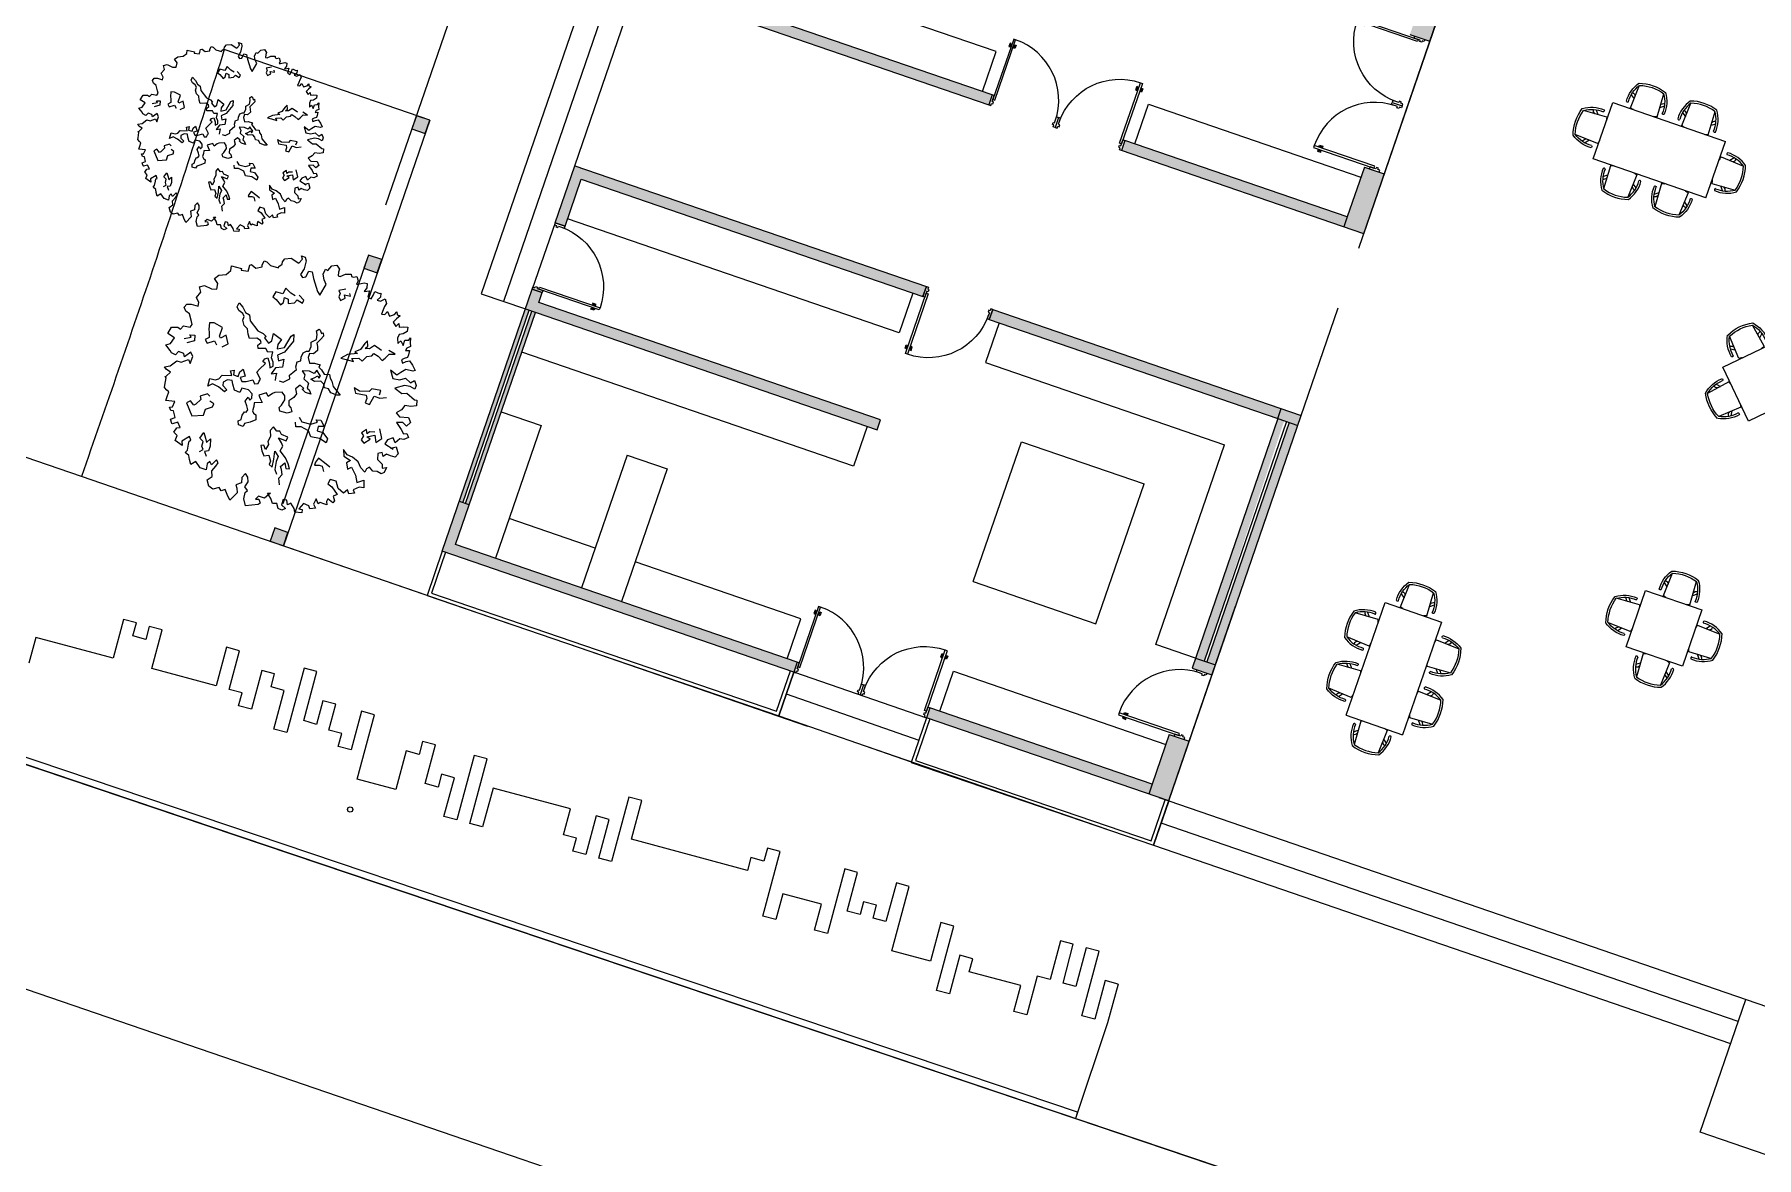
# Model space of a CAD drawing. Header units: metres. Extents: x -48 to 2360, y -1392 to 453.
# Drawn here: x 861.92 to 886.47, y -1278.27 to -1262.26 of the extents above; entities that cross this region are included whole.
import ezdxf

# ---------------------------------------------------------------- set-up
doc = ezdxf.new("R2010")
doc.units = ezdxf.units.M
doc.linetypes.add('ACAD_ISO02W100', pattern=[15, 12, -3])
doc.layers.get('0').update_dxf_attribs({"color": 200})
for name, color, linetype, lineweight, transparency in [('BAÑOS', 201, 'Continuous', 5, 0.7), ('caminos', 213, 'Continuous', 9, 0.5), ('JARDINERAS', 93, 'Continuous', 5, 0.4), ('PyV', 4, 'Continuous', 5, 0.3), ('SUELO', 231, 'Continuous', 5, 0.2)]:
    doc.layers.add(name, color=color, linetype=linetype, lineweight=lineweight, transparency=transparency)
for name, color, linetype, lineweight in [('ESTRUC', 9, 'Continuous', 18), ('MURETE', 31, 'Continuous', 13), ('MUROS', 31, 'Continuous', 9), ('proyecciones nuevas', 170, 'ACAD_ISO02W100', 13), ('TODO', 210, 'Continuous', 5)]:
    doc.layers.add(name, color=color, linetype=linetype, lineweight=lineweight)
doc.layers.add('Vegetación-h', color=7, linetype='Continuous', lineweight=5, true_color=0x5f7f00, transparency=0.5)
doc.layers.get('ESTRUC').off()

# ---------------------------------------------------------------- blocks, each defined once
blk = doc.blocks.new('A$C47781D45')
at = {"layer": 'PyV', "ltscale": 0.05}
for points in [[(0, 0.15), (0, 0), (0, 0), (0.03, 0), (0.03, 0.03), (0.05, 0.03), (0.05, 0.06), (0.03, 0.06), (0.03, 0.15)], [(1, 0.15), (1, 0), (1, 0), (0.97, 0), (0.97, 0.03), (0.95, 0.03), (0.95, 0.06), (0.97, 0.06), (0.97, 0.15)]]:
    blk.add_lwpolyline(points, close=True, dxfattribs=at)
blk = doc.blocks.new('A$C0EB300D3')
at = {"layer": 'PyV', "ltscale": 0.05}
for points in [[(0.017, 0.05), (0, 0.05), (0, 0), (0.017, 0)], [(0.072, 0.05), (0.09, 0.05), (0.09, 0), (0.072, 0)]]:
    blk.add_lwpolyline(points, close=True, dxfattribs=at)
for points in [[(0.03, 0.04), (0.017, 0.04), (0.017, 0.01), (0.03, 0.01)], [(0.06, 0.04), (0.072, 0.04), (0.072, 0.01), (0.06, 0.01)]]:
    blk.add_lwpolyline(points, dxfattribs=at)
blk = doc.blocks.new('A$C2C4F1FC9')
at = {"layer": 'PyV', "ltscale": 0.05}
blk.add_lwpolyline([(0.03, 0), (0.06, 0), (0.06, 0.91), (0.03, 0.91)], close=True, dxfattribs=at)
blk.add_blockref('A$C0EB300D3', (0, 0.79), dxfattribs=at)
blk = doc.blocks.new('A$C0F255765')
at = {"layer": 'PyV', "ltscale": 0.05}
for name, p in [('A$C2C4F1FC9', (0, 0.09)), ('A$C47781D45', (0, 0))]:
    blk.add_blockref(name, p, dxfattribs=at)
blk = doc.blocks.new('A$C20987058')
at = {"layer": 'PyV', "ltscale": 0.05}
blk.add_arc((0.06, 0.09), 0.91, 0.0001, 89.9998, dxfattribs=at)
blk.add_blockref('A$C0F255765', (0, 0), dxfattribs=at)
blk = doc.blocks.new('SILLA')
for p, q in [((478.621, 333.309), (478.64, 333.653)), ((479.021, 333.309), (479.003, 333.653)), ((478.572, 333.487), (478.629, 333.443)), ((479.071, 333.487), (479.014, 333.443))]:
    blk.add_line(p, q)
for centre, radius, start, end in [((478.995, 333.41), 0.46, 144.3343, 183.9715), ((478.995, 333.41), 0.43, 145.6187, 183.9715), ((478.821, 333.087), 0.624, 71.3205, 108.6795), ((478.821, 333.087), 0.594, 72.2576, 107.7424), ((478.648, 333.41), 0.43, 356.0285, 34.3813), ((478.648, 333.41), 0.46, 356.0285, 35.6657), ((478.551, 333.388), 0.0174, 214.4526, 333.4904), ((478.578, 333.465), 0.0569, 21.4004, 88.2071), ((479.065, 333.465), 0.0569, 91.7929, 158.5996), ((479.092, 333.388), 0.0174, 206.5096, 325.5474), ((478.821, 333.949), 0.67, 252.6383, 256.821), ((478.821, 333.949), 0.67, 283.179, 287.3617)]:
    blk.add_arc(centre, radius, start, end)
blk = doc.blocks.new('arb29')
at = {"layer": 'Vegetación-h', "linetype": 'Continuous'}
for points in [[(1.833, -0.001), (1.929, -0.073), (1.976, -0.118), (2.022, -0.099), (2.061, -0.145), (2.008, -0.196), (1.95, -0.203), (1.91, -0.281), (1.857, -0.222), (1.793, -0.275), (1.774, -0.339), (1.91, -0.373), (1.878, -0.373), (1.942, -0.326), (2.001, -0.411), (1.976, -0.47), (1.905, -0.477), (1.846, -0.47), (1.812, -0.517), (1.78, -0.47), (1.727, -0.504), (1.748, -0.587), (1.833, -0.626), (1.852, -0.679), (1.905, -0.653), (1.897, -0.73), (1.865, -0.764), (1.799, -0.751), (1.74, -0.764), (1.676, -0.73), (1.644, -0.764), (1.636, -0.815), (1.565, -0.778), (1.5, -0.706), (1.402, -0.672), (1.317, -0.666), (1.245, -0.613), (1.277, -0.698), (1.389, -0.725), (1.349, -0.778), (1.389, -0.855), (1.434, -0.81), (1.525, -0.9), (1.578, -0.991), (1.663, -0.927), (1.695, -1.031), (1.631, -1.044), (1.565, -1.11), (1.597, -1.148), (1.525, -1.182), (1.487, -1.135), (1.447, -1.201), (1.357, -1.161), (1.291, -1.071), (1.206, -1.076), (1.192, -1.148), (1.264, -1.169), (1.37, -1.246), (1.323, -1.286), (1.362, -1.345), (1.349, -1.377), (1.264, -1.35), (1.259, -1.39), (1.277, -1.435), (1.232, -1.435), (1.179, -1.435), (1.155, -1.462), (1.109, -1.403), (1.096, -1.488), (1.141, -1.533), (1.07, -1.566), (1.043, -1.533), (0.958, -1.526), (0.919, -1.619), (0.966, -1.611), (0.977, -1.658), (0.881, -1.683), (0.854, -1.637), (0.783, -1.579), (0.75, -1.619), (0.716, -1.56), (0.665, -1.566), (0.665, -1.645), (0.737, -1.677), (0.698, -1.717), (0.639, -1.709), (0.599, -1.651), (0.541, -1.67), (0.495, -1.611), (0.424, -1.552), (0.463, -1.539), (0.41, -1.637), (0.32, -1.637), (0.293, -1.69), (0.339, -1.677), (0.371, -1.722), (0.352, -1.749), (0.189, -1.826), (0.131, -1.741), (0.123, -1.651), (0.144, -1.611), (0.091, -1.573), (0.11, -1.494), (0.085, -1.43), (0.038, -1.39), (0.006, -1.462), (0.025, -1.539), (-0.039, -1.592), (-0.013, -1.632), (0.014, -1.69), (-0.047, -1.826), (-0.111, -1.762), (-0.164, -1.704), (-0.209, -1.741), (-0.255, -1.704), (-0.332, -1.755), (-0.398, -1.736), (-0.451, -1.658), (-0.398, -1.586), (-0.43, -1.515), (-0.398, -1.435), (-0.379, -1.377), (-0.417, -1.345), (-0.462, -1.435), (-0.502, -1.396), (-0.523, -1.443), (-0.51, -1.526), (-0.6, -1.526), (-0.691, -1.462), (-0.744, -1.526), (-0.783, -1.467), (-0.808, -1.416), (-0.874, -1.39), (-0.855, -1.35), (-0.867, -1.265), (-0.874, -1.22), (-0.855, -1.201), (-0.893, -1.156), (-0.972, -1.254), (-0.946, -1.312), (-1.063, -1.278), (-1.063, -1.201), (-1.122, -1.169), (-1.103, -1.097), (-1.057, -1.076), (-1.116, -1.018), (-1.18, -1.063), (-1.188, -1.063), (-1.225, -1.012), (-1.174, -0.967), (-1.225, -0.887), (-1.265, -0.895), (-1.297, -0.855), (-1.259, -0.836), (-1.252, -0.751), (-1.377, -0.783), (-1.377, -0.719), (-1.377, -0.653), (-1.414, -0.64), (-1.454, -0.613), (-1.462, -0.581), (-1.48, -0.477), (-1.499, -0.464), (-1.486, -0.451), (-1.448, -0.379), (-1.52, -0.36), (-1.552, -0.334), (-1.48, -0.294), (-1.414, -0.196), (-1.35, -0.196), (-1.265, -0.124), (-1.22, -0.171), (-1.22, -0.065), (-1.265, -0.014), (-1.331, -0.105), (-1.356, -0.065), (-1.435, -0.065), (-1.462, -0.124), (-1.526, -0.112), (-1.552, -0.086), (-1.637, -0.033), (-1.579, 0.007), (-1.552, 0.103), (-1.664, 0.129), (-1.643, 0.233), (-1.558, 0.26), (-1.513, 0.247), (-1.486, 0.305), (-1.39, 0.318), (-1.377, 0.364), (-1.403, 0.403), (-1.462, 0.494), (-1.526, 0.515), (-1.565, 0.56), (-1.545, 0.613), (-1.486, 0.632), (-1.382, 0.638), (-1.39, 0.691), (-1.448, 0.749), (-1.414, 0.84), (-1.454, 0.906), (-1.395, 0.946), (-1.284, 0.933), (-1.212, 0.957), (-1.225, 1.037), (-1.292, 1.088), (-1.252, 1.154), (-1.154, 1.199), (-1.108, 1.271), (-1.122, 1.337), (-0.978, 1.35), (-0.972, 1.324), (-0.874, 1.343), (-0.874, 1.382), (-0.88, 1.433), (-0.861, 1.447), (-0.855, 1.447), (-0.783, 1.422), (-0.704, 1.467), (-0.712, 1.492), (-0.704, 1.558), (-0.664, 1.558), (-0.6, 1.526), (-0.483, 1.532), (-0.483, 1.552), (-0.451, 1.598), (-0.457, 1.63), (-0.438, 1.683), (-0.353, 1.721), (-0.228, 1.688), (-0.196, 1.76), (-0.228, 1.8), (-0.17, 1.8), (-0.143, 1.755), (-0.13, 1.636), (-0.151, 1.545), (-0.111, 1.513), (-0.071, 1.539), (-0.058, 1.63), (-0.007, 1.636), (0.038, 1.552), (0.157, 1.396), (0.203, 1.356), (0.24, 1.532), (0.189, 1.585), (0.15, 1.656), (0.157, 1.734), (0.195, 1.728)], [(0.195, 1.728), (0.227, 1.806), (0.293, 1.838), (0.346, 1.8), (0.346, 1.755), (0.359, 1.702), (0.392, 1.702), (0.45, 1.76), (0.528, 1.787), (0.541, 1.755), (0.573, 1.755), (0.613, 1.779), (0.652, 1.728), (0.645, 1.675), (0.671, 1.683), (0.743, 1.728), (0.788, 1.734), (0.801, 1.675), (0.783, 1.611), (0.854, 1.649), (0.86, 1.552), (0.913, 1.545), (0.926, 1.611), (0.926, 1.662), (0.998, 1.656), (1.017, 1.67), (1.03, 1.611), (0.998, 1.558), (1.049, 1.558), (1.102, 1.611), (1.141, 1.558), (1.128, 1.505), (1.128, 1.454), (1.121, 1.388), (1.168, 1.401), (1.192, 1.454), (1.24, 1.401), (1.298, 1.447), (1.317, 1.492), (1.336, 1.454), (1.381, 1.454), (1.349, 1.396), (1.317, 1.337), (1.376, 1.29), (1.402, 1.343), (1.421, 1.297), (1.48, 1.324), (1.538, 1.337), (1.551, 1.278), (1.506, 1.225), (1.453, 1.199), (1.453, 1.14), (1.48, 1.069), (1.506, 1.122), (1.559, 1.069), (1.559, 1.148), (1.61, 1.167), (1.623, 1.207), (1.644, 1.135), (1.663, 1.088), (1.623, 1.05), (1.617, 1.01), (1.668, 1.029), (1.676, 0.965), (1.676, 0.925), (1.636, 0.899), (1.604, 0.866), (1.636, 0.827), (1.676, 0.866), (1.716, 0.893), (1.78, 0.848), (1.838, 0.789), (1.812, 0.768), (1.708, 0.755), (1.655, 0.696), (1.617, 0.638), (1.506, 0.677), (1.578, 0.574), (1.676, 0.592), (1.748, 0.638), (1.833, 0.6), (1.878, 0.651), (1.923, 0.592), (1.923, 0.534), (1.846, 0.547), (1.767, 0.534), (1.65, 0.456), (1.767, 0.417), (1.833, 0.443), (1.969, 0.39), (2.001, 0.398), (2.022, 0.318), (1.95, 0.281), (1.865, 0.267), (1.838, 0.196), (1.78, 0.129), (1.846, 0.09), (1.969, 0.124), (2.022, 0.065), (1.982, -0.001), (1.918, 0.031), (1.833, -0.001)], [(0.528, 1.559), (0.437, 1.507), (0.469, 1.475), (0.469, 1.422), (0.508, 1.382), (0.561, 1.435), (0.535, 1.475), (0.619, 1.487), (0.6, 1.52)], [(-0.124, 1.233), (-0.195, 1.246), (-0.286, 1.291), (-0.3, 1.2), (-0.404, 1.194), (-0.424, 1.115), (-0.365, 1.096), (-0.281, 1.044), (-0.254, 1.089), (-0.261, 1.161), (-0.202, 1.155), (-0.182, 1.096), (-0.104, 1.135), (-0.078, 1.187), (0.007, 1.167), (0.013, 1.214), (-0.072, 1.259)], [(0.059, 0.013), (0.118, 0.013), (0.189, 0.091), (0.17, 0.137), (0.202, 0.189), (0.235, 0.248), (0.215, 0.28), (0.209, 0.352), (0.254, 0.384), (0.241, 0.436), (0.248, 0.502), (0.287, 0.541), (0.32, 0.554), (0.326, 0.626), (0.306, 0.685), (0.365, 0.744), (0.352, 0.815), (0.326, 0.861), (0.352, 0.894), (0.372, 0.887), (0.404, 0.848), (0.424, 0.867), (0.444, 0.822), (0.424, 0.769), (0.385, 0.697), (0.411, 0.652), (0.431, 0.6), (0.392, 0.535), (0.34, 0.522), (0.34, 0.463), (0.385, 0.391), (0.451, 0.418), (0.535, 0.418), (0.528, 0.384), (0.574, 0.359), (0.633, 0.313), (0.705, 0.332), (0.73, 0.286), (0.769, 0.254), (0.809, 0.189), (0.946, 0.104), (0.9, 0.091), (0.809, 0.091), (0.757, 0.137), (0.698, 0.13), (0.672, 0.175), (0.619, 0.202), (0.535, 0.17), (0.476, 0.182), (0.515, 0.215), (0.555, 0.261), (0.58, 0.234), (0.594, 0.268), (0.515, 0.332), (0.496, 0.274), (0.417, 0.286), (0.32, 0.254), (0.372, 0.215), (0.378, 0.157), (0.463, 0.118), (0.469, 0.046), (0.503, 0.032), (0.548, -0.02), (0.463, -0.02), (0.404, 0.007), (0.424, 0.026), (0.359, 0.052), (0.313, -0.02), (0.352, -0.079), (0.333, -0.144), (0.281, -0.209), (0.3, -0.274), (0.34, -0.294), (0.372, -0.346), (0.313, -0.385), (0.209, -0.392), (0.183, -0.346), (0.202, -0.306), (0.222, -0.215), (0.202, -0.163), (0.15, -0.124), (0.052, -0.163), (0.027, -0.19), (-0.02, -0.249), (-0.059, -0.209), (-0.15, -0.274), (-0.118, -0.313), (-0.072, -0.359), (-0.176, -0.399), (-0.163, -0.451), (-0.163, -0.515), (-0.137, -0.542), (-0.098, -0.555), (-0.078, -0.62), (-0.143, -0.678), (-0.209, -0.724), (-0.215, -0.771), (-0.286, -0.771), (-0.306, -0.718), (-0.274, -0.685), (-0.281, -0.62), (-0.267, -0.567), (-0.241, -0.562), (-0.229, -0.522), (-0.261, -0.476), (-0.306, -0.418), (-0.286, -0.353), (-0.248, -0.385), (-0.229, -0.346), (-0.248, -0.288), (-0.313, -0.249), (-0.411, -0.261), (-0.417, -0.326), (-0.502, -0.32), (-0.554, -0.249), (-0.58, -0.202), (-0.646, -0.215), (-0.691, -0.268), (-0.678, -0.313), (-0.606, -0.353), (-0.626, -0.392), (-0.73, -0.353), (-0.828, -0.34), (-0.88, -0.392), (-0.887, -0.281), (-0.808, -0.274), (-0.763, -0.242), (-0.737, -0.177), (-0.606, -0.138), (-0.646, -0.079), (-0.599, -0.052), (-0.587, -0.118), (-0.515, -0.118), (-0.515, -0.052), (-0.483, 0), (-0.424, -0.085), (-0.483, -0.124), (-0.443, -0.17), (-0.385, -0.15), (-0.3, -0.098), (-0.261, -0.144), (-0.215, -0.124), (-0.209, -0.085), (-0.202, -0.052), (-0.286, 0.026), (-0.261, 0.078), (-0.209, 0.182), (-0.254, 0.195), (-0.241, 0.241), (-0.202, 0.268), (-0.156, 0.202), (-0.13, 0.143), (-0.091, 0.182), (-0.111, 0.234), (-0.156, 0.286), (-0.163, 0.372), (-0.229, 0.345), (-0.274, 0.384), (-0.378, 0.352), (-0.397, 0.391), (-0.365, 0.443), (-0.385, 0.47), (-0.443, 0.483), (-0.542, 0.443), (-0.58, 0.495), (-0.613, 0.567), (-0.672, 0.593), (-0.717, 0.658), (-0.717, 0.717), (-0.75, 0.75), (-0.815, 0.769), (-0.855, 0.815), (-0.848, 0.874), (-0.776, 0.835), (-0.717, 0.776), (-0.652, 0.763), (-0.613, 0.685), (-0.463, 0.587), (-0.378, 0.574), (-0.326, 0.547), (-0.339, 0.522), (-0.261, 0.47), (-0.229, 0.515), (-0.241, 0.626), (-0.104, 0.581), (-0.13, 0.495), (-0.118, 0.436), (-0.026, 0.489), (0.007, 0.672), (0.039, 0.704), (0.065, 0.613), (-0.007, 0.424), (-0.084, 0.352), (-0.046, 0.28), (0.02, 0.326), (0.039, 0.215), (-0.052, 0.17), (-0.084, 0.071), (-0.013, 0.104), (-0.007, 0.039), (0, 0)], [(1.291, 0.901), (1.174, 0.933), (1.122, 0.867), (1.063, 0.848), (1.089, 0.894), (1.057, 0.965), (1.037, 0.919), (1.004, 0.815), (0.939, 0.756), (0.985, 0.75), (0.855, 0.685), (0.782, 0.606), (0.861, 0.613), (0.966, 0.62), (0.932, 0.652), (1.024, 0.692), (1.082, 0.665), (1.122, 0.75), (1.187, 0.783), (1.206, 0.822), (1.272, 0.808), (1.35, 0.769), (1.376, 0.815), (1.415, 0.887), (1.494, 0.913), (1.39, 0.933)], [(-0.87, 0.204), (-0.804, 0.27), (-0.87, 0.379), (-0.935, 0.314), (-0.956, 0.336), (-0.956, 0.467), (-1.089, 0.488), (-1.154, 0.467), (-1.132, 0.379), (-1.11, 0.336), (-1.089, 0.27), (-1.132, 0.226), (-1.089, 0.183), (-1.001, 0.248), (-0.956, 0.204)], [(1.472, 0.291), (1.472, 0.357), (1.341, 0.336), (1.319, 0.291), (1.188, 0.248), (1.1, 0.27), (1.144, 0.204), (1.297, 0.226), (1.319, 0.183), (1.319, 0.117), (1.384, 0.117), (1.407, 0.248), (1.494, 0.248), (1.582, 0.291)], [(-1.422, 0.137), (-1.331, 0.189), (-1.363, 0.215), (-1.291, 0.234), (-1.272, 0.157), (-1.363, 0.091)], [(1.585, -0.229), (1.513, -0.249), (1.487, -0.288), (1.461, -0.235), (1.408, -0.301), (1.447, -0.333), (1.435, -0.399), (1.487, -0.431), (1.553, -0.346), (1.501, -0.333), (1.598, -0.274), (1.644, -0.365), (1.709, -0.281), (1.637, -0.163)], [(0.496, -0.385), (0.555, -0.431), (0.685, -0.424), (0.764, -0.365), (0.737, -0.34), (0.802, -0.32), (0.874, -0.392), (0.796, -0.418), (0.802, -0.483), (0.887, -0.476), (0.978, -0.542), (0.978, -0.601), (0.868, -0.574), (0.744, -0.594), (0.685, -0.522), (0.567, -0.503), (0.496, -0.529), (0.469, -0.47)], [(-0.804, -0.519), (-0.848, -0.496), (-0.935, -0.562), (-0.913, -0.605), (-0.956, -0.693), (-0.979, -0.715), (-1.044, -0.671), (-1.089, -0.715), (-0.956, -0.869), (-0.804, -0.803), (-0.804, -0.715), (-0.717, -0.65), (-0.717, -0.605), (-0.782, -0.584)], [(0.548, -1.384), (0.508, -1.298), (0.535, -1.234), (0.503, -1.168), (0.476, -1.136), (0.515, -1.064), (0.555, -1.136), (0.607, -1.123), (0.567, -1.064), (0.503, -0.992), (0.398, -0.927), (0.411, -0.848), (0.378, -0.809), (0.313, -0.757), (0.431, -0.764), (0.437, -0.705), (0.34, -0.698), (0.3, -0.66), (0.261, -0.678), (0.195, -0.633), (0.17, -0.698), (0.202, -0.776), (0.189, -0.855), (0.209, -0.894), (0.195, -0.973), (0.15, -0.927), (0.111, -0.946), (0.15, -1.012), (0.202, -1.07), (0.267, -1.037), (0.313, -1.109), (0.313, -1.161), (0.365, -1.181), (0.352, -1.064), (0.326, -0.953), (0.398, -1.012), (0.392, -1.089), (0.411, -1.2), (0.456, -1.259)], [(1.144, -0.912), (1.078, -0.89), (0.947, -0.846), (0.926, -0.912), (0.926, -0.956), (0.991, -0.934), (1.034, -0.934), (1.078, -1)], [(-0.685, -1.311), (-0.646, -1.266), (-0.678, -1.227), (-0.685, -1.161), (-0.744, -1.129), (-0.717, -1.037), (-0.665, -1.103), (-0.633, -1.155), (-0.599, -1.089), (-0.567, -1.188), (-0.567, -1.259), (-0.619, -1.286), (-0.574, -1.345)]]:
    blk.add_lwpolyline(points, dxfattribs=at)

msp = doc.modelspace()

# ---------------------------------------------------------------- hatches: boundary and pattern name
at = {"layer": 'MUROS', "ltscale": 7, "transparency": 33554687}
h = msp.add_hatch(color=256, dxfattribs=at)
h.dxf.hatch_style = 1
h.paths.add_polyline_path([(910.52, -1244.077), (910.412, -1244.392), (912.256, -1245.026), (912.343, -1244.772), (912.721, -1244.902), (912.634, -1245.156), (920.39, -1247.823), (920.477, -1247.569), (920.856, -1247.699), (920.768, -1247.953), (926.299, -1249.855), (926.407, -1249.54)])
h.paths.add_polyline_path([(910.52, -1244.077), (910.331, -1244.012), (910.223, -1244.327), (910.412, -1244.392)])
h.paths.add_polyline_path([(912.721, -1244.902), (912.343, -1244.772), (912.256, -1245.026), (912.634, -1245.156)], flags=17)
h.paths.add_polyline_path([(912.256, -1245.026), (912.213, -1245.151), (912.591, -1245.281), (912.634, -1245.156)], flags=17)
h.paths.add_polyline_path([(920.822, -1247.798), (920.443, -1247.67), (920.39, -1247.823), (920.768, -1247.953)], flags=17)
h.paths.add_polyline_path([(920.768, -1247.953), (920.39, -1247.823), (920.347, -1247.948), (920.726, -1248.078)], flags=17)
h.paths.add_polyline_path([(920.856, -1247.699), (920.477, -1247.569), (920.443, -1247.67), (920.822, -1247.798)], flags=17)
h.paths.add_polyline_path([(929.025, -1250.544), (928.646, -1250.414), (928.516, -1250.792), (928.895, -1250.922)])
h.paths.add_polyline_path([(908.802, -1249.073), (908.613, -1249.008), (908.548, -1249.197), (908.737, -1249.262)])
h.paths.add_polyline_path([(910.247, -1252.099), (909.869, -1251.969), (909.739, -1252.347), (910.117, -1252.477)])
h.paths.add_polyline_path([(918.381, -1254.896), (918.003, -1254.766), (917.873, -1255.144), (918.251, -1255.274)])
h.paths.add_polyline_path([(926.191, -1257.617), (926.061, -1257.995), (926.439, -1258.125), (926.569, -1257.747)])
h.paths.add_polyline_path([(907.75, -1259.359), (907.372, -1259.229), (907.242, -1259.607), (907.62, -1259.738)])
h.paths.add_polyline_path([(907.62, -1259.738), (907.242, -1259.607), (907.112, -1259.986), (907.49, -1260.116)])
h.paths.add_polyline_path([(905.503, -1258.975), (905.22, -1258.877), (905.122, -1259.161), (904.292, -1261.576), (904.576, -1261.673)])
h.paths.add_polyline_path([(915.885, -1262.156), (915.507, -1262.026), (915.376, -1262.404), (915.755, -1262.534)])
h.paths.add_polyline_path([(915.755, -1262.534), (915.376, -1262.404), (915.246, -1262.783), (915.625, -1262.913)])
h.paths.add_polyline_path([(924.017, -1264.953), (923.639, -1264.823), (923.509, -1265.201), (923.887, -1265.331)])
h.paths.add_polyline_path([(923.887, -1265.331), (923.509, -1265.201), (923.379, -1265.579), (923.757, -1265.709)])
h.paths.add_polyline_path([(932.02, -1268.127), (931.642, -1267.997), (931.512, -1268.375), (931.89, -1268.506)])
h.paths.add_polyline_path([(939.219, -1268.271), (938.923, -1268.223), (936.723, -1281.869), (936.718, -1281.901, -0.013574), (937.024, -1281.889)])
h.paths.add_polyline_path([(936.833, -1258.882), (936.549, -1258.784), (933.917, -1266.437), (934.201, -1266.535)])
h.paths.add_polyline_path([(902.461, -1267.822), (902.178, -1267.724), (900.877, -1271.507), (901.161, -1271.605)])
h.paths.add_polyline_path([(905.251, -1266.627), (904.873, -1266.497), (904.743, -1266.875), (905.121, -1267.006)])
h.paths.add_polyline_path([(913.386, -1269.424), (913.007, -1269.294), (912.877, -1269.672), (913.256, -1269.803)])
h.paths.add_polyline_path([(902.829, -1273.671), (902.451, -1273.541), (902.321, -1273.919), (902.699, -1274.049)])
h.paths.add_polyline_path([(910.964, -1276.468), (910.585, -1276.338), (910.455, -1276.716), (910.834, -1276.846)])
h.paths.add_polyline_path([(900.326, -1280.953), (899.947, -1280.823), (899.817, -1281.201), (900.196, -1281.331)])
h.paths.add_polyline_path([(908.46, -1283.75), (908.082, -1283.62), (907.952, -1283.998), (908.33, -1284.128)])
h.paths.add_polyline_path([(916.593, -1286.546), (916.214, -1286.416), (916.084, -1286.794), (916.463, -1286.924)])
h.paths.add_polyline_path([(919.096, -1279.264), (918.718, -1279.134), (918.588, -1279.513), (918.966, -1279.643)])
h.paths.add_polyline_path([(927.229, -1282.061), (926.851, -1281.931), (926.721, -1282.309), (927.099, -1282.439)])
h.paths.add_polyline_path([(924.725, -1289.342), (924.347, -1289.212), (924.217, -1289.591), (924.595, -1289.721)])
h.paths.add_polyline_path([(929.651, -1275.017), (929.273, -1274.887), (929.143, -1275.265), (929.521, -1275.395)])
h.paths.add_polyline_path([(921.518, -1272.221), (921.14, -1272.091), (921.01, -1272.469), (921.388, -1272.599)])
h.paths.add_polyline_path([(888.308, -1276.385), (888.21, -1276.669), (890.385, -1277.417), (890.483, -1277.133)])
h.paths.add_polyline_path([(878.384, -1272.338), (878.313, -1272.314), (878.313, -1272.314), (878.23, -1272.285), (877.944, -1273.139), (878.092, -1273.19)])
h.paths.add_polyline_path([(878.23, -1272.285), (878.172, -1272.265), (878.101, -1272.241), (877.857, -1272.95), (877.808, -1273.092), (877.944, -1273.139)])
h.paths.add_polyline_path([(874.689, -1271.861), (874.64, -1272.003), (877.808, -1273.092), (877.857, -1272.95)])
h.paths.add_polyline_path([(878.758, -1271.251), (878.595, -1271.195), (878.547, -1271.337), (878.709, -1271.393)])
h.paths.add_polyline_path([(878.595, -1271.195), (878.475, -1271.153), (878.426, -1271.295), (878.547, -1271.337)])
h.paths.add_polyline_path([(879.74, -1267.769), (879.649, -1267.738), (879.648, -1267.74), (878.475, -1271.153), (878.595, -1271.195)])
h.paths.add_polyline_path([(879.933, -1267.836), (879.81, -1267.793), (878.635, -1271.209), (878.758, -1271.251)])
h.paths.add_polyline_path([(879.981, -1267.695), (879.787, -1267.629), (879.74, -1267.769), (879.933, -1267.836)])
h.paths.add_polyline_path([(879.787, -1267.629), (879.697, -1267.598), (879.649, -1267.738), (879.74, -1267.769)])
h.paths.add_polyline_path([(881.164, -1264.253), (881.094, -1264.229), (881.094, -1264.229), (880.952, -1264.18), (880.941, -1264.176), (880.656, -1265.03), (880.872, -1265.104)])
h.paths.add_polyline_path([(880.941, -1264.176), (880.881, -1264.156), (880.637, -1264.865), (880.588, -1265.007), (880.656, -1265.03)])
h.paths.add_polyline_path([(881.977, -1261.889), (881.734, -1261.805), (881.576, -1262.28), (881.815, -1262.362)])
h.paths.add_polyline_path([(881.734, -1261.805), (881.694, -1261.791), (881.58, -1262.122), (881.531, -1262.264), (881.576, -1262.28)])
h = msp.add_hatch(color=256, dxfattribs=at)
h.dxf.hatch_style = 1
h.paths.add_polyline_path([(883.619, -1257.113), (883.336, -1257.016), (883.287, -1257.158), (883.173, -1257.489), (883.457, -1257.586)])
h.paths.add_polyline_path([(883.296, -1257.531), (883.173, -1257.489), (881.694, -1261.791), (881.817, -1261.834)])
h.paths.add_polyline_path([(883.457, -1257.586), (883.334, -1257.544), (881.854, -1261.847), (881.977, -1261.889)])
h.paths.add_polyline_path([(877.611, -1263.824), (877.469, -1263.775), (877.42, -1263.917), (880.588, -1265.007), (880.637, -1264.865)])
h.paths.add_polyline_path([(871.216, -1252.849), (871.027, -1252.784), (870.962, -1252.973), (871.151, -1253.038)])
h.paths.add_polyline_path([(869.763, -1257.076), (869.574, -1257.011), (869.509, -1257.2), (869.698, -1257.265)])
h.paths.add_polyline_path([(868.534, -1260.65), (868.344, -1260.585), (868.279, -1260.774), (868.469, -1260.839)])
h.paths.add_polyline_path([(867.558, -1263.487), (867.369, -1263.422), (867.304, -1263.611), (867.493, -1263.676)])
h.paths.add_polyline_path([(866.875, -1265.473), (866.686, -1265.408), (866.621, -1265.597), (866.81, -1265.662)])
h.paths.add_polyline_path([(865.538, -1269.363), (865.349, -1269.298), (865.283, -1269.487), (865.473, -1269.552)])
h = msp.add_hatch(color=256, dxfattribs=at)
h.dxf.hatch_style = 1
h.paths.add_polyline_path([(875.584, -1266.183), (875.535, -1266.325), (879.648, -1267.74), (879.697, -1267.598)])
h.paths.add_polyline_path([(870.707, -1261.451), (870.903, -1260.883), (870.761, -1260.834), (870.517, -1261.544), (875.529, -1263.267), (875.578, -1263.125)])
h.paths.add_polyline_path([(875.535, -1259.251), (875.584, -1259.109), (875.442, -1259.06), (875.393, -1259.202), (871.894, -1257.999), (871.943, -1257.857), (871.801, -1257.808), (871.704, -1258.092), (876.716, -1259.815), (876.764, -1259.673)])
h = msp.add_hatch(color=256, dxfattribs=at)
h.dxf.hatch_style = 1
h.paths.add_polyline_path([(868.122, -1268.969), (867.981, -1268.92), (867.737, -1269.629), (872.749, -1271.352), (872.797, -1271.211), (867.927, -1269.536)])
h.paths.add_polyline_path([(869.114, -1266.084), (869.163, -1265.942), (869.021, -1265.894), (868.924, -1266.177), (873.936, -1267.901), (873.984, -1267.759)])
h.paths.add_polyline_path([(869.065, -1266.226), (869.013, -1266.208), (868.07, -1268.951), (868.122, -1268.969)])
h.paths.add_polyline_path([(868.976, -1266.195), (868.924, -1266.177), (867.981, -1268.92), (868.033, -1268.938)])
h.paths.add_polyline_path([(869.626, -1264.135), (869.346, -1264.948), (869.488, -1264.997), (869.719, -1264.325), (874.589, -1266), (874.638, -1265.858)])

# ---------------------------------------------------------------- linework, layer by layer
at = {"layer": 'BAÑOS', "ltscale": 7, "transparency": 33554508}
for points in [[(875.436, -1263.076), (875.631, -1262.509), (873.267, -1261.696)], [(877.611, -1263.824), (877.806, -1263.257), (880.832, -1264.297)], [(874.447, -1265.951), (874.252, -1266.519), (869.524, -1264.893)], [(875.677, -1266.374), (875.482, -1266.941), (878.886, -1268.112)], [(873.794, -1267.852), (873.599, -1268.419), (868.87, -1266.794)], [(868.578, -1267.645), (869.145, -1267.84), (868.495, -1269.731)], [(875.307, -1270.064), (875.993, -1268.069)], [(875.993, -1268.069), (877.742, -1268.67)], [(878.475, -1271.153), (877.907, -1270.958), (878.886, -1268.112)], [(870.374, -1268.262), (869.724, -1270.154)], [(870.374, -1268.262), (870.942, -1268.458), (870.291, -1270.349)], [(875.307, -1270.064), (877.056, -1270.666), (877.742, -1268.67)], [(869.919, -1269.586), (868.69, -1269.164)], [(872.656, -1271.162), (872.851, -1270.594), (870.487, -1269.781)], [(874.831, -1271.91), (875.026, -1271.342), (878.052, -1272.383)]]:
    msp.add_lwpolyline(points, dxfattribs=at)
at = {"layer": 'BAÑOS', "transparency": 33554508}
for points in [[(885.749, -1264.595), (884.143, -1264.037), (884.422, -1263.234)], [(884.422, -1263.234), (886.028, -1263.792)], [(885.749, -1264.595), (886.028, -1263.792)], [(885.989, -1267.009), (886.754, -1266.639), (887.125, -1267.404), (886.359, -1267.774), (885.989, -1267.009)], [(884.89, -1270.188), (885.693, -1270.467), (885.414, -1271.27), (884.611, -1270.991), (884.89, -1270.188)], [(880.621, -1271.966), (881.179, -1270.36), (881.982, -1270.639)], [(881.982, -1270.639), (881.424, -1272.245)], [(880.621, -1271.966), (881.424, -1272.245)]]:
    msp.add_lwpolyline(points, dxfattribs=at)
at = {"layer": 'caminos', "transparency": 33554559}
msp.add_line((867.521, -1270.259), (862.594, -1268.565), dxfattribs=at)
msp.add_lwpolyline([(862.594, -1268.565), (844.444, -1262.335)], dxfattribs=at)
at = {"layer": 'caminos', "ltscale": 7, "transparency": 33554559}
for points in [[(867.558, -1263.487), (864.631, -1262.481)], [(867.558, -1263.487), (865.473, -1269.552)], [(867.737, -1269.629), (867.521, -1270.259)]]:
    msp.add_lwpolyline(points, dxfattribs=at)
msp.add_open_spline([(864.631, -1262.481), (864.304, -1263.501), (863.647, -1265.543), (862.945, -1267.558), (862.594, -1268.565)], degree=3, knots=[11.855535, 11.855535, 11.855535, 11.855535, 15.058414, 18.260994, 18.260994, 18.260994, 18.260994], dxfattribs=at)
at = {"layer": 'JARDINERAS', "transparency": 33554559, "flags": 128}
for points in [[(876.793, -1277.624), (804.16, -1253.121), (736.81, -1255.02)], [(863.194, -1270.603), (863.045, -1271.154)], [(863.377, -1270.652), (863.194, -1270.603)], [(863.328, -1270.836), (863.377, -1270.652)], [(863.561, -1270.702), (863.512, -1270.886)], [(863.745, -1270.751), (863.561, -1270.702)], [(863.597, -1271.303), (863.745, -1270.751)], [(861.942, -1270.858), (861.843, -1271.225)], [(863.045, -1271.154), (861.942, -1270.858)], [(863.512, -1270.886), (863.328, -1270.836)], [(864.662, -1270.998), (864.516, -1271.55)], [(864.846, -1271.048), (864.662, -1270.998)], [(864.7, -1271.6), (864.846, -1271.048)], [(864.516, -1271.55), (863.597, -1271.303)], [(865.767, -1271.296), (865.52, -1272.215)], [(865.951, -1271.345), (865.767, -1271.296)], [(865.164, -1271.331), (865.018, -1271.883)], [(865.348, -1271.38), (865.164, -1271.331)], [(865.301, -1271.565), (865.348, -1271.38)], [(865.763, -1272.045), (865.951, -1271.345)], [(864.884, -1271.649), (864.7, -1271.6)], [(864.834, -1271.833), (864.884, -1271.649)], [(865.485, -1271.614), (865.301, -1271.565)], [(865.336, -1272.166), (865.485, -1271.614)], [(866.036, -1271.763), (865.945, -1272.102)], [(866.22, -1271.812), (866.036, -1271.763)], [(865.018, -1271.883), (864.834, -1271.833)], [(865.945, -1272.102), (865.763, -1272.045)], [(866.121, -1272.18), (866.22, -1271.812)], [(866.588, -1271.911), (866.439, -1272.463)], [(866.524, -1272.88), (866.771, -1271.96)], [(866.771, -1271.96), (866.588, -1271.911)], [(865.52, -1272.215), (865.336, -1272.166)], [(866.305, -1272.229), (866.121, -1272.18)], [(866.255, -1272.413), (866.305, -1272.229)], [(866.439, -1272.463), (866.255, -1272.413)], [(867.224, -1272.477), (867.075, -1273.028)], [(867.408, -1272.526), (867.224, -1272.477)], [(867.457, -1272.342), (867.408, -1272.526)], [(867.641, -1272.392), (867.457, -1272.342)], [(867.493, -1272.943), (867.641, -1272.392)], [(868.193, -1272.54), (867.945, -1273.459)], [(868.377, -1272.59), (868.193, -1272.54)], [(868.129, -1273.509), (868.377, -1272.59)], [(867.075, -1273.028), (866.524, -1272.88)], [(867.677, -1272.993), (867.493, -1272.943)], [(867.726, -1272.809), (867.677, -1272.993)], [(867.91, -1272.858), (867.726, -1272.809)], [(867.761, -1273.41), (867.91, -1272.858)], [(868.461, -1273.007), (868.313, -1273.558)], [(869.564, -1273.304), (868.461, -1273.007)], [(870.399, -1273.134), (870.151, -1274.053)], [(870.583, -1273.184), (870.399, -1273.134)], [(870.434, -1273.735), (870.583, -1273.184)], [(867.945, -1273.459), (867.761, -1273.41)], [(869.465, -1273.672), (869.564, -1273.304)], [(869.932, -1273.403), (869.784, -1273.954)], [(870.116, -1273.452), (869.932, -1273.403)], [(869.967, -1274.004), (870.116, -1273.452)], [(869.649, -1273.721), (869.465, -1273.672)], [(869.6, -1273.905), (869.649, -1273.721)], [(872.089, -1274.181), (870.434, -1273.735)], [(869.784, -1273.954), (869.6, -1273.905)], [(870.151, -1274.053), (869.967, -1274.004)], [(872.138, -1273.997), (872.089, -1274.181)], [(872.322, -1274.046), (872.138, -1273.997)], [(872.308, -1274.831), (872.555, -1273.912)], [(872.372, -1273.862), (872.322, -1274.046)], [(872.555, -1273.912), (872.372, -1273.862)], [(873.475, -1274.159), (873.227, -1275.079)], [(873.658, -1274.209), (873.475, -1274.159)], [(873.51, -1274.76), (873.658, -1274.209)], [(874.21, -1274.357), (874.061, -1274.909)], [(874.146, -1275.326), (874.394, -1274.407)], [(874.394, -1274.407), (874.21, -1274.357)], [(872.591, -1274.513), (872.492, -1274.881)], [(873.142, -1274.661), (872.591, -1274.513)], [(873.043, -1275.029), (873.142, -1274.661)], [(873.743, -1274.626), (873.694, -1274.81)], [(873.927, -1274.675), (873.743, -1274.626)], [(873.878, -1274.859), (873.927, -1274.675)], [(872.492, -1274.881), (872.308, -1274.831)], [(873.694, -1274.81), (873.51, -1274.76)], [(874.061, -1274.909), (873.878, -1274.859)], [(874.846, -1274.923), (874.698, -1275.474)], [(874.783, -1275.892), (875.03, -1274.972)], [(875.03, -1274.972), (874.846, -1274.923)], [(873.227, -1275.079), (873.043, -1275.029)], [(876.548, -1275.184), (876.402, -1275.736)], [(876.732, -1275.233), (876.548, -1275.184)], [(876.586, -1275.786), (876.732, -1275.233)], [(874.698, -1275.474), (874.146, -1275.326)], [(875.115, -1275.39), (874.967, -1275.941)], [(875.299, -1275.439), (875.115, -1275.39)], [(875.249, -1275.623), (875.299, -1275.439)], [(876.916, -1275.283), (876.77, -1275.835)], [(876.854, -1276.252), (877.1, -1275.332)], [(877.1, -1275.332), (876.916, -1275.283)], [(875.985, -1275.821), (875.249, -1275.623)], [(876.218, -1275.687), (876.07, -1276.238)], [(876.402, -1275.736), (876.218, -1275.687)], [(874.967, -1275.941), (874.783, -1275.892)], [(875.886, -1276.189), (875.985, -1275.821)], [(876.77, -1275.835), (876.586, -1275.786)], [(877.371, -1275.8), (877.222, -1276.351), (876.762, -1277.715)], [(877.187, -1275.75), (877.038, -1276.302)], [(877.371, -1275.8), (877.187, -1275.75)], [(876.07, -1276.238), (875.886, -1276.189)], [(877.038, -1276.302), (876.854, -1276.252)], [(876.793, -1277.624), (876.762, -1277.715)]]:
    msp.add_lwpolyline(points, dxfattribs=at)
at = {"layer": 'JARDINERAS', "ltscale": 7, "transparency": 33554559}
for points in [[(867.737, -1269.629), (867.521, -1270.259), (872.533, -1271.976), (872.749, -1271.352)], [(867.784, -1269.645), (867.584, -1270.228), (872.502, -1271.912), (872.701, -1271.336)], [(874.64, -1272.003), (874.42, -1272.643), (877.875, -1273.819), (878.092, -1273.19)], [(874.687, -1272.019), (874.484, -1272.612), (877.844, -1273.756), (878.044, -1273.173)]]:
    msp.add_lwpolyline(points, dxfattribs=at)
at = {"layer": 'JARDINERAS', "transparency": 33554687, "flags": 128}
msp.add_lwpolyline([(868.313, -1273.558), (868.129, -1273.509)], dxfattribs=at)
at = {"layer": 'JARDINERAS', "transparency": 33554559}
msp.add_ellipse((866.425, -1273.311), major_axis=(-0.027, 0.0269), ratio=1, start_param=3.926991, end_param=10.210176, dxfattribs=at)
at = {"layer": 'MURETE', "ltscale": 7, "transparency": 33554687}
msp.add_lwpolyline([(868.122, -1268.969), (867.981, -1268.92)], dxfattribs=at)
at = {"layer": 'MUROS', "ltscale": 7, "transparency": 33554687}
for p, q in [((869.346, -1264.948), (869.626, -1264.135)), ((867.737, -1269.629), (869.021, -1265.894)), ((872.749, -1271.352), (867.737, -1269.629)), ((878.092, -1273.19), (874.64, -1272.003))]:
    msp.add_line(p, q, dxfattribs=at)
for points in [[(880.872, -1265.104), (883.619, -1257.113)], [(875.578, -1263.125), (870.707, -1261.451), (871.846, -1258.141)], [(870.517, -1261.544), (875.529, -1263.267)], [(881.531, -1262.264), (881.815, -1262.362)], [(875.578, -1263.125), (875.529, -1263.267)], [(877.469, -1263.775), (877.42, -1263.917)], [(880.872, -1265.104), (877.42, -1263.917)], [(880.881, -1264.156), (880.637, -1264.865), (877.469, -1263.775)], [(869.626, -1264.135), (874.638, -1265.858)], [(880.881, -1264.156), (881.164, -1264.253)], [(869.488, -1264.997), (869.719, -1264.325), (874.589, -1266)], [(880.637, -1264.865), (880.588, -1265.007)], [(869.346, -1264.948), (869.488, -1264.997)], [(869.021, -1265.894), (869.163, -1265.942)], [(874.638, -1265.858), (874.589, -1266)], [(869.114, -1266.084), (869.163, -1265.942)], [(873.936, -1267.901), (873.984, -1267.759), (869.114, -1266.084)], [(872.797, -1271.211), (867.927, -1269.536), (869.065, -1266.226)], [(868.924, -1266.177), (873.936, -1267.901)], [(875.584, -1266.183), (875.535, -1266.325)], [(875.535, -1266.325), (879.648, -1267.74), (878.426, -1271.295)], [(875.584, -1266.183), (879.981, -1267.695)], [(879.648, -1267.74), (879.697, -1267.598)], [(877.95, -1273.141), (878.092, -1273.19), (879.981, -1267.695)], [(879.649, -1267.738), (879.933, -1267.836)], [(872.797, -1271.211), (872.749, -1271.352)], [(878.426, -1271.295), (878.709, -1271.393)], [(878.475, -1271.153), (878.758, -1271.251)], [(874.689, -1271.861), (874.64, -1272.003)], [(878.101, -1272.241), (877.857, -1272.95), (874.689, -1271.861)], [(878.101, -1272.241), (878.384, -1272.338)], [(877.857, -1272.95), (877.808, -1273.092)]]:
    msp.add_lwpolyline(points, dxfattribs=at)
at = {"layer": 'MUROS', "transparency": 33554687}
for points in [[(867.558, -1263.487), (867.369, -1263.422), (867.304, -1263.611), (867.493, -1263.676)], [(866.875, -1265.473), (866.686, -1265.408), (866.621, -1265.597), (866.81, -1265.662)], [(865.538, -1269.363), (865.349, -1269.298), (865.283, -1269.487), (865.473, -1269.552)]]:
    msp.add_lwpolyline(points, close=True, dxfattribs=at)
at = {"layer": 'proyecciones nuevas', "ltscale": 0.3, "transparency": 33554559}
msp.add_lwpolyline([(865.283, -1269.487), (877.875, -1273.82), (883.619, -1257.113), (883.619, -1257.113), (883.619, -1257.113), (871.027, -1252.783)], close=True, dxfattribs=at)
at = {"layer": 'PyV', "ltscale": 7, "transparency": 33554687}
for points in [[(868.033, -1268.938), (868.976, -1266.195)], [(868.07, -1268.951), (869.013, -1266.208)], [(879.772, -1267.781), (878.597, -1271.196)], [(879.809, -1267.794), (878.635, -1271.209)]]:
    msp.add_lwpolyline(points, dxfattribs=at)
at = {"layer": 'SUELO', "transparency": 33554687}
msp.add_line((878.092, -1273.19), (877.875, -1273.819), dxfattribs=at)
at = {"layer": 'SUELO', "transparency": 33554636}
for p, q in [((886.211, -1276.333), (877.983, -1273.504)), ((877.875, -1273.819), (886.102, -1276.648))]:
    msp.add_line(p, q, dxfattribs=at)
at = {"layer": 'SUELO', "ltscale": 7, "transparency": 33554636}
for points in [[(869.887, -1261.327), (868.294, -1265.961)], [(870.202, -1261.435), (868.609, -1266.069)], [(869.626, -1264.135), (870.517, -1261.544)], [(869.346, -1264.948), (869.021, -1265.894)], [(868.294, -1265.961), (868.924, -1266.177)], [(872.749, -1271.352), (872.533, -1271.976)], [(872.757, -1271.355), (874.64, -1272.003)], [(872.641, -1271.664), (874.53, -1272.323)], [(872.533, -1271.976), (874.421, -1272.634)], [(874.64, -1272.003), (874.42, -1272.643)], [(878.092, -1273.19), (897.95, -1280.018)]]:
    msp.add_lwpolyline(points, dxfattribs=at)
at = {"layer": 'SUELO', "ltscale": 7, "transparency": 33554687}
msp.add_lwpolyline([(893.47, -1280.592), (885.669, -1277.91), (886.319, -1276.018)], dxfattribs=at)
at = {"layer": 'TODO', "ltscale": 7, "transparency": 33554687}
msp.add_line((935.953, -1297.682), (837.316, -1264.407), dxfattribs=at)
at = {"layer": 'TODO', "transparency": 33554687}
msp.add_line((876.762, -1277.715), (898.913, -1285.187), dxfattribs=at)
at = {"layer": 'TODO', "transparency": 33554687, "flags": 128}
for points in [[(804.145, -1253.217), (876.762, -1277.715)], [(926.597, -1390.765), (933.25, -1322.584), (936.148, -1301.374), (817.517, -1260.683)]]:
    msp.add_lwpolyline(points, dxfattribs=at)

# ---------------------------------------------------------------- block references
at = {"layer": 'BAÑOS', "transparency": 33554508, "xscale": -1}
for p, rotation in [((1227.778, -1735.364), 340.8413774729246), ((1356.261, -920.717), 70.8413774729245), ((542.393, -792.465), 160.8413774730116), ((1462.625, -1358.066), 25.84137747301163), ((977.433, -691.173), 115.8413774730116), ((1224.499, -1742.477), 340.8413774729245), ((1228.246, -1742.318), 340.8413774729246), ((1356.728, -927.671), 70.8413774729245), ((409.852, -1613.995), 250.8413774729246), ((1352.751, -928.61), 70.84137747301155)]:
    msp.add_blockref('SILLA', p, dxfattribs=dict(at, rotation=rotation))
at = {"layer": 'BAÑOS', "transparency": 33554508}
for p, rotation in [((323.907, -1421.334), 340.8413774730116), ((728.195, -702.51), 250.8413774730986), ((1446.265, -1106.495), 160.8413774729245), ((1038.721, -1832.481), 70.84137747292448), ((727.859, -709.185), 250.8413774729246), ((1446.732, -1113.449), 160.8413774729245), ((723.882, -710.124), 250.8413774730116), ((1442.707, -1114.411), 160.8413774730986)]:
    msp.add_blockref('SILLA', p, dxfattribs=dict(at, rotation=rotation))
at = {"layer": 'ESTRUC', "transparency": 33554687, "xscale": 0.7358080969932256, "yscale": 0.7358080969932256, "zscale": 0.7358080969932256, "rotation": 340.8517009809033}
msp.add_blockref('arb29', (864.558, -1263.687), dxfattribs=at)
at = {"layer": 'ESTRUC', "transparency": 33554687, "rotation": 340.8517009809033}
msp.add_blockref('arb29', (865.355, -1267.195), dxfattribs=at)
at = {"layer": 'PyV', "ltscale": 0.05, "transparency": 33554687, "xscale": -1}
for p, rotation in [((881.744, -1262.337), 71.0243665870351), ((877.42, -1263.917), 341.0245459803516), ((869.021, -1265.894), 251.024725373668), ((874.638, -1265.858), 161.0245459803515), ((874.64, -1272.003), 341.0245459803516)]:
    msp.add_blockref('A$C20987058', p, dxfattribs=dict(at, rotation=rotation))
at = {"layer": 'PyV', "ltscale": 0.05, "transparency": 33554687}
for p, rotation in [((875.529, -1263.267), 341.0245459803515), ((881.094, -1264.229), 71.02436658703506), ((872.749, -1271.352), 341.0245459803515), ((878.313, -1272.314), 71.02436658703506)]:
    msp.add_blockref('A$C20987058', p, dxfattribs=dict(at, rotation=rotation))

doc.saveas('drawing.dxf')
